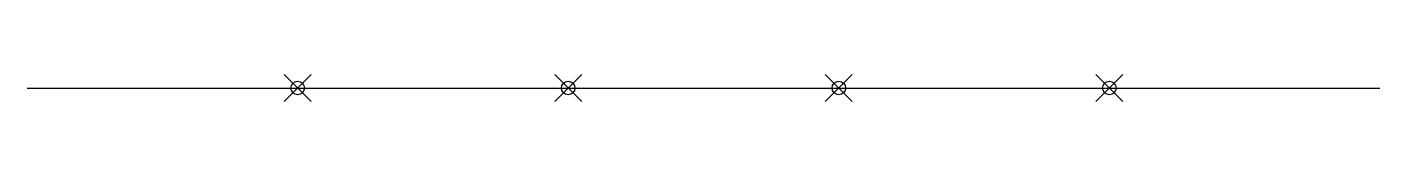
# Model space of a CAD drawing. Header units: millimetres. Extents: x 20 to 120, y 19 to 21.
import ezdxf

# ---------------------------------------------------------------- set-up
doc = ezdxf.new("R2010")
doc.units = ezdxf.units.MM
doc.header["$PDMODE"] = 35

msp = doc.modelspace()

# ---------------------------------------------------------------- linework, layer by layer
msp.add_line((20, 20), (120, 20))
for p in [(40, 20), (60, 20), (80, 20), (100, 20)]:
    msp.add_point(p)

doc.saveas('drawing.dxf')
